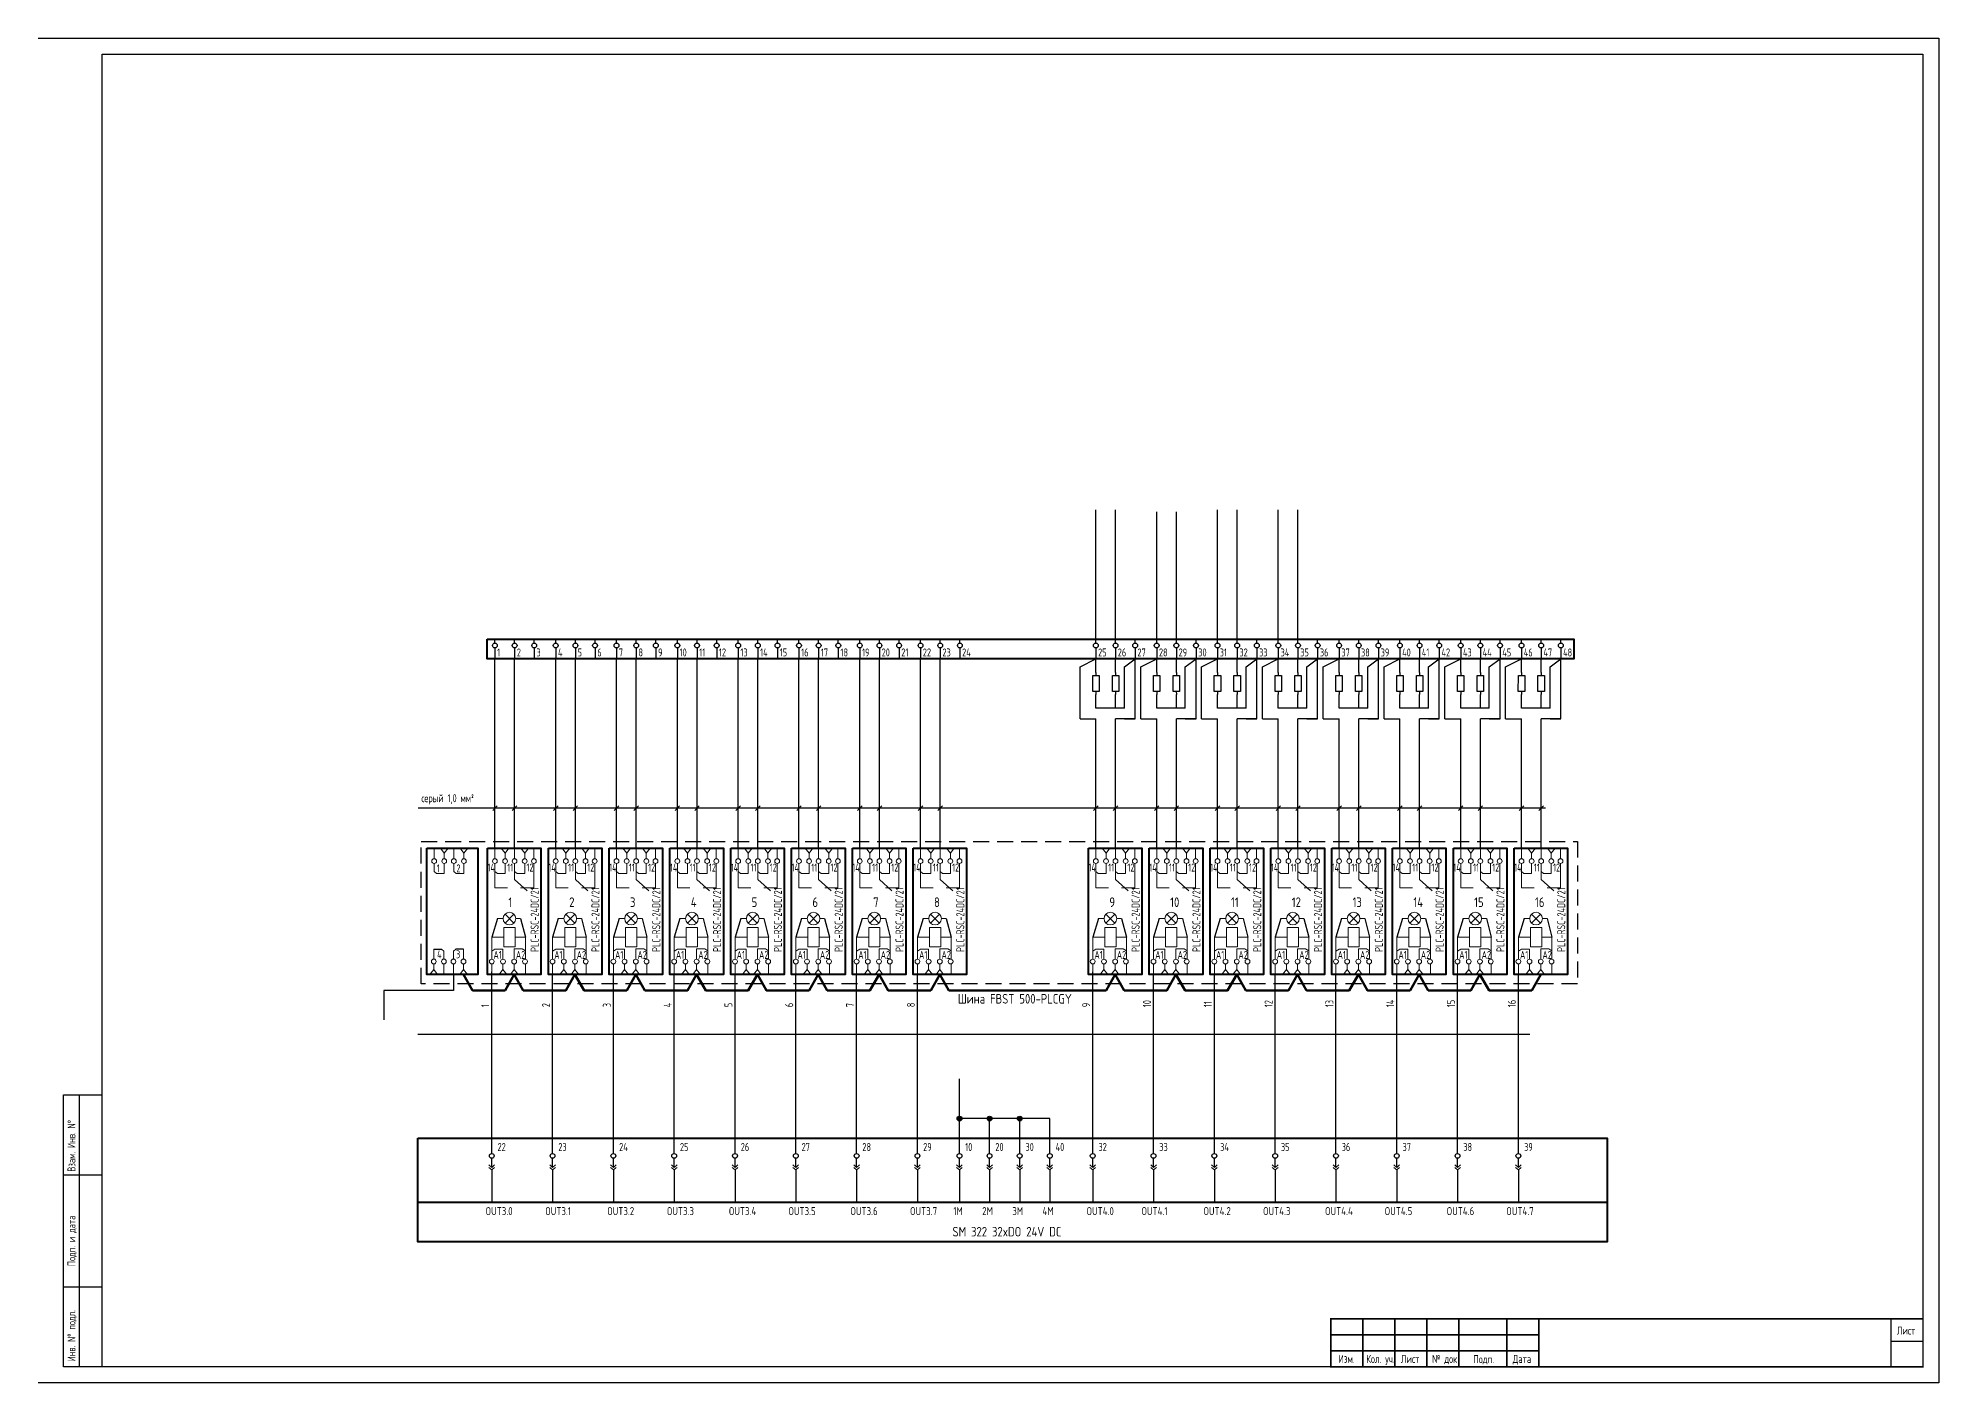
# Model space of a CAD drawing. Header units: millimetres. Extents: x 212 to 24076, y -7467 to -26.
# Drawn here: x 23482 to 24076, y -7467 to -7047 of the extents above; entities that cross this region are included whole.
import ezdxf
from ezdxf.enums import TextEntityAlignment as Align

# ---------------------------------------------------------------- set-up
doc = ezdxf.new("R2010")
doc.units = ezdxf.units.MM
for name, pattern in [('DASHED2', [0.375, 0.25, -0.125]), ('K5LT32768', [0]), ('K5LT_THIN', [0])]:
    doc.linetypes.add(name, pattern=pattern)
for name, color, linetype in [('КИА_МАРКИРОВКА', 2, 'Continuous'), ('КИА_НАКЛЕЙКИ', 1, 'Continuous'), ('ФОРМАТ', 7, 'Continuous')]:
    doc.layers.add(name, color=color, linetype=linetype)
doc.styles.add('GOST-A 3-1', font='', dxfattribs={"height": 3})
doc.styles.add('GOSTA-2.5-1', font='', dxfattribs={"width": 0.9, "height": 2.5})
doc.styles.add('ROMAND0-100', font='romand.shx')
doc.styles.add('ROMANS0-60', font='romans.shx', dxfattribs={"width": 0.6})
doc.styles.add('ROMANS0-70', font='romans.shx', dxfattribs={"width": 0.7})
doc.styles.get('GOST-A 3-1').set_extended_font_data('GOST type A')
doc.styles.get('GOSTA-2.5-1').set_extended_font_data('GOST Type AU')

# ---------------------------------------------------------------- blocks, each defined once
blk = doc.blocks.new('A$C2BDD7220')
at = {"color": 0}
for p, q in [((0.23, 0.02), (0.23, 39.45)), ((3.33, 17.46), (1.55, 11.69)), ((10.56, 17.46), (12.05, 11.69))]:
    blk.add_line(p, q, dxfattribs=at)
at = {"linetype": 'K5LT_THIN', "lineweight": 18}
for p, q in [((2.53, 36.17), (2.53, 39.45)), ((5.7, 37.88), (4.5, 39.45)), ((5.7, 37.88), (6.89, 39.45)), ((5.7, 36.17), (5.7, 37.88)), ((8.67, 36.17), (8.67, 39.45)), ((11.84, 37.88), (10.64, 39.45)), ((11.84, 37.88), (13.03, 39.45)), ((11.84, 36.17), (11.84, 37.88)), ((14.71, 36.17), (14.71, 39.45)), ((2.53, 34.67), (2.53, 27.11)), ((3.29, 31.53), (2.53, 32.16)), ((5.7, 31.53), (3.29, 31.53)), ((5.7, 34.67), (5.7, 31.53)), ((8.67, 34.67), (8.67, 29.67)), ((9.43, 31.53), (8.67, 32.16)), ((11.84, 31.53), (9.43, 31.53)), ((11.84, 34.67), (11.84, 31.53)), ((14.71, 27.11), (14.71, 34.67)), ((6.45, 27.11), (2.53, 27.11)), ((8.67, 29.67), (12.59, 26.09)), ((14.71, 27.11), (10.57, 27.11)), ((8.83, 14.69), (5.33, 14.69)), ((5.33, 14.69), (5.33, 8.69)), ((8.83, 8.69), (8.83, 14.69)), ((5.33, 11.69), (1.55, 11.69)), ((1.55, 4.8), (1.55, 11.69)), ((2.53, 7.93), (1.55, 7.34)), ((5.05, 7.93), (2.53, 7.93)), ((5.05, 4.79), (5.05, 7.93)), ((5.33, 8.69), (8.83, 8.69)), ((8.55, 4.8), (8.55, 7.98)), ((8.55, 7.98), (11.07, 7.98)), ((8.83, 11.69), (12.05, 11.69)), ((11.07, 7.98), (12.05, 7.38)), ((12.05, 4.8), (12.05, 11.69)), ((1.55, 3.3), (1.55, 0.02)), ((5.05, 1.58), (3.86, 0)), ((5.05, 3.29), (5.05, 1.58)), ((5.05, 1.58), (6.25, 0)), ((8.55, 1.59), (7.36, 0.02)), ((8.55, 3.3), (8.55, 1.59)), ((8.55, 1.59), (9.75, 0.02)), ((12.05, 3.3), (12.05, 0.02))]:
    blk.add_line(p, q, dxfattribs=at)
at = {"color": 0, "lineweight": 20}
for p, q in [((8.48, 16.06), (5.68, 18.86)), ((5.68, 16.06), (8.48, 18.86)), ((5.1, 17.46), (3.33, 17.46)), ((9.06, 17.46), (10.56, 17.46))]:
    blk.add_line(p, q, dxfattribs=at)
at = {"lineweight": 40}
blk.add_lwpolyline([(0.23, 39.45), (16.92, 39.45), (16.92, 0.02), (0.23, 0.02)], close=True, dxfattribs=at)
at = {"color": 0, "lineweight": 20}
blk.add_circle((7.08, 17.46), 1.98, dxfattribs=at)
at = {"linetype": 'K5LT32768', "lineweight": 18}
for centre, start, end in [((2.53, 35.42), 0, 180), ((5.7, 35.42), 0, 180), ((8.67, 35.42), 0, 180), ((11.84, 35.42), 0, 180), ((14.71, 35.42), 0, 180), ((2.53, 35.42), 180, 0), ((5.7, 35.42), 180, 0), ((8.67, 35.42), 180, 0), ((11.84, 35.42), 180, 0), ((14.71, 35.42), 180, 0), ((1.55, 4.05), 0, 180), ((1.55, 4.05), 180, 0), ((5.05, 4.04), 0, 180), ((5.05, 4.04), 180, 0), ((8.55, 4.05), 0, 180), ((8.55, 4.05), 180, 0), ((11.92, 4.05), 0, 180), ((11.92, 4.05), 180, 0)]:
    blk.add_arc(centre, 0.75, start, end, dxfattribs=at)
at = {"style": 'GOSTA-2.5-1', "width": 0.8}
for s, p in [('14', (0.22, 32.15)), ('11', (6.39, 32.15)), ('12', (12.39, 32.15)), ('A1', (2.07, 4.88)), ('A2', (9.07, 4.88))]:
    blk.add_text(s, height=2.5, dxfattribs=at).set_placement(p)
blk.add_text('PLC-RSC-24DC/21', height=2.5, rotation=90, dxfattribs=at).set_placement((16.2, 7.07))
blk = doc.blocks.new('A$C69954832')
at = {"linetype": 'K5LT_THIN', "lineweight": 18}
for p, q in [((2.31, 36.15), (2.31, 39.44)), ((5.47, 37.86), (4.28, 39.44)), ((5.47, 37.86), (6.67, 39.44)), ((5.47, 36.15), (5.47, 37.86)), ((8.45, 36.15), (8.45, 39.44)), ((11.61, 37.86), (10.42, 39.44)), ((11.61, 37.86), (12.81, 39.44)), ((11.61, 36.15), (11.61, 37.86)), ((2.31, 34.65), (2.31, 32.15)), ((3.06, 31.51), (2.31, 32.15)), ((5.47, 31.51), (3.06, 31.51)), ((5.47, 34.65), (5.47, 31.51)), ((8.45, 34.65), (8.45, 32.15)), ((9.2, 31.51), (8.45, 32.15)), ((11.61, 31.51), (9.2, 31.51)), ((11.61, 34.65), (11.61, 31.51)), ((2.19, 4.79), (2.19, 7.93)), ((4.6, 7.93), (5.35, 7.29)), ((5.35, 4.79), (5.35, 7.29)), ((9.08, 7.93), (8.33, 7.29)), ((8.33, 4.79), (8.33, 7.29)), ((11.49, 4.79), (11.49, 7.93)), ((2.19, 1.58), (0.99, 0)), ((2.19, 3.29), (2.19, 1.58)), ((2.19, 1.58), (3.38, 0)), ((5.35, 3.29), (5.35, 0)), ((8.33, 3.29), (8.33, 0)), ((11.49, 1.58), (10.3, 0)), ((11.49, 3.29), (11.49, 1.58)), ((11.49, 1.58), (12.69, 0))]:
    blk.add_line(p, q, dxfattribs=at)
at = {"color": 0}
for p, q in [((2.19, 7.93), (4.6, 7.93)), ((11.49, 7.93), (9.08, 7.93))]:
    blk.add_line(p, q, dxfattribs=at)
at = {"lineweight": 40}
blk.add_lwpolyline([(0, 39.44), (16, 39.44), (16, 0), (0, 0)], close=True, dxfattribs=at)
at = {"linetype": 'K5LT32768', "lineweight": 18}
for centre, start, end in [((2.31, 35.4), 0, 180), ((5.47, 35.4), 0, 180), ((8.45, 35.4), 0, 180), ((11.61, 35.4), 0, 180), ((2.31, 35.4), 180, 0), ((5.47, 35.4), 180, 0), ((8.45, 35.4), 180, 0), ((11.61, 35.4), 180, 0), ((2.19, 4.04), 0, 180), ((2.19, 4.04), 180, 0), ((5.35, 4.04), 0, 180), ((5.35, 4.04), 180, 0), ((8.33, 4.04), 0, 180), ((8.33, 4.04), 180, 0), ((11.49, 4.04), 0, 180), ((11.49, 4.04), 180, 0)]:
    blk.add_arc(centre, 0.75, start, end, dxfattribs=at)
at = {"style": 'GOSTA-2.5-1', "width": 0.8}
for s, p in [('1', (3.12, 31.89)), ('2', (9.26, 31.88)), ('4', (3.25, 5.05)), ('3', (9.14, 5.05))]:
    blk.add_text(s, height=2.5, dxfattribs=at).set_placement(p)
blk = doc.blocks.new('A$C34E54C29')
for p, q in [((0, -4.79), (0, 0)), ((19, -4.79), (19, 0)), ((38, -4.79), (38, 0)), ((57, -4.79), (57, 0)), ((133, -4.79), (133, 0)), ((146.14, -4.79), (146.14, 0)), ((155.55, -4.79), (155.55, 0)), ((164.96, -4.79), (164.96, 0)), ((174.37, -4.79), (174.37, 0)), ((187.78, -4.79), (187.78, 0)), ((225.78, -4.79), (225.78, 0)), ((244.78, -4.79), (244.78, 0)), ((263.78, -4.79), (263.78, 0)), ((282.78, -4.79), (282.78, 0)), ((301.78, -4.79), (301.78, 0)), ((320.78, -4.79), (320.78, 0)), ((76, -4.79), (76, 0)), ((95, -4.79), (95, 0)), ((114, -4.79), (114, 0)), ((206.78, -4.79), (206.78, 0)), ((0, -9.11), (0, -6.29)), ((0, -9.86), (0, -20.03)), ((19, -9.11), (19, -6.29)), ((19, -9.86), (19, -20.03)), ((38, -9.11), (38, -6.29)), ((38, -9.86), (38, -20.03)), ((57, -9.11), (57, -6.29)), ((57, -9.86), (57, -20.03)), ((76, -9.11), (76, -6.29)), ((76, -9.86), (76, -20.03)), ((95, -9.11), (95, -6.29)), ((95, -9.86), (95, -20.03)), ((114, -9.11), (114, -6.29)), ((114, -9.86), (114, -20.03)), ((133, -9.11), (133, -6.29)), ((133, -9.86), (133, -20.03)), ((146.14, -9.11), (146.14, -6.29)), ((146.14, -9.86), (146.14, -20.03)), ((155.55, -9.11), (155.55, -6.29)), ((155.55, -9.86), (155.55, -20.03)), ((164.96, -9.11), (164.96, -6.29)), ((164.96, -9.86), (164.96, -20.03)), ((174.37, -9.11), (174.37, -6.29)), ((174.37, -9.86), (174.37, -20.03)), ((187.78, -9.11), (187.78, -6.29)), ((187.78, -9.86), (187.78, -20.03)), ((206.78, -9.11), (206.78, -6.29)), ((206.78, -9.86), (206.78, -20.03)), ((225.78, -9.11), (225.78, -6.29)), ((225.78, -9.86), (225.78, -20.03)), ((244.78, -9.11), (244.78, -6.29)), ((244.78, -9.86), (244.78, -20.03)), ((263.78, -9.11), (263.78, -6.29)), ((263.78, -9.86), (263.78, -20.03)), ((282.78, -9.11), (282.78, -6.29)), ((282.78, -9.86), (282.78, -20.03)), ((301.78, -9.11), (301.78, -6.29)), ((301.78, -9.86), (301.78, -20.03)), ((320.78, -9.11), (320.78, -6.29)), ((320.78, -9.86), (320.78, -20.03))]:
    blk.add_line(p, q)
at = {"lineweight": 18}
for p, q in [((0, -9.11), (-0.89, -8.37)), ((0, -9.86), (-0.89, -9.11)), ((0, -9.11), (0.89, -8.37)), ((0, -9.86), (0.89, -9.11)), ((19, -9.11), (18.11, -8.37)), ((19, -9.86), (18.11, -9.11)), ((19, -9.11), (19.89, -8.37)), ((19, -9.86), (19.89, -9.11)), ((38, -9.11), (37.11, -8.37)), ((38, -9.86), (37.11, -9.11)), ((38, -9.11), (38.89, -8.37)), ((38, -9.86), (38.89, -9.11)), ((57, -9.11), (56.11, -8.37)), ((57, -9.86), (56.11, -9.11)), ((57, -9.11), (57.89, -8.37)), ((57, -9.86), (57.89, -9.11)), ((76, -9.11), (75.11, -8.37)), ((76, -9.86), (75.11, -9.11)), ((76, -9.11), (76.89, -8.37)), ((76, -9.86), (76.89, -9.11)), ((95, -9.11), (94.11, -8.37)), ((95, -9.86), (94.11, -9.11)), ((95, -9.11), (95.89, -8.37)), ((95, -9.86), (95.89, -9.11)), ((114, -9.11), (113.11, -8.37)), ((114, -9.86), (113.11, -9.11)), ((114, -9.11), (114.89, -8.37)), ((114, -9.86), (114.89, -9.11)), ((133, -9.11), (132.11, -8.37)), ((133, -9.86), (132.11, -9.11)), ((133, -9.11), (133.89, -8.37)), ((133, -9.86), (133.89, -9.11)), ((146.14, -9.11), (145.25, -8.37)), ((146.14, -9.86), (145.25, -9.11)), ((146.14, -9.11), (147.03, -8.37)), ((146.14, -9.86), (147.03, -9.11)), ((155.55, -9.11), (154.66, -8.37)), ((155.55, -9.86), (154.66, -9.11)), ((155.55, -9.11), (156.44, -8.37)), ((155.55, -9.86), (156.44, -9.11)), ((164.96, -9.11), (164.07, -8.37)), ((164.96, -9.86), (164.07, -9.11)), ((164.96, -9.11), (165.85, -8.37)), ((164.96, -9.86), (165.85, -9.11)), ((174.37, -9.11), (173.48, -8.37)), ((174.37, -9.86), (173.48, -9.11)), ((174.37, -9.11), (175.26, -8.37)), ((174.37, -9.86), (175.26, -9.11)), ((187.78, -9.11), (186.89, -8.37)), ((187.78, -9.86), (186.89, -9.11)), ((187.78, -9.11), (188.67, -8.37)), ((187.78, -9.86), (188.67, -9.11)), ((206.78, -9.11), (205.89, -8.37)), ((206.78, -9.86), (205.89, -9.11)), ((206.78, -9.11), (207.67, -8.37)), ((206.78, -9.86), (207.67, -9.11)), ((225.78, -9.11), (224.89, -8.37)), ((225.78, -9.86), (224.89, -9.11)), ((225.78, -9.11), (226.67, -8.37)), ((225.78, -9.86), (226.67, -9.11)), ((244.78, -9.11), (243.89, -8.37)), ((244.78, -9.86), (243.89, -9.11)), ((244.79, -9.11), (245.68, -8.37)), ((244.79, -9.86), (245.68, -9.11)), ((263.78, -9.11), (262.89, -8.37)), ((263.78, -9.86), (262.89, -9.11)), ((263.78, -9.11), (264.67, -8.37)), ((263.78, -9.86), (264.67, -9.11)), ((282.78, -9.11), (281.89, -8.37)), ((282.78, -9.86), (281.89, -9.11)), ((282.78, -9.11), (283.67, -8.37)), ((282.78, -9.86), (283.67, -9.11)), ((301.78, -9.11), (300.89, -8.37)), ((301.78, -9.86), (300.89, -9.11)), ((301.78, -9.11), (302.67, -8.37)), ((301.78, -9.86), (302.67, -9.11)), ((320.78, -9.11), (319.89, -8.37)), ((320.78, -9.86), (319.89, -9.11)), ((320.78, -9.11), (321.67, -8.37)), ((320.78, -9.86), (321.67, -9.11))]:
    blk.add_line(p, q, dxfattribs=at)
at = {"lineweight": 40}
blk.add_line((-23.13, -20.03), (348.54, -20.03), dxfattribs=at)
blk.add_lwpolyline([(-23.13, 0), (348.54, 0), (348.54, -32.34), (-23.13, -32.34)], close=True, dxfattribs=at)
for centre in [(0, -5.54), (19, -5.54), (38, -5.54), (57, -5.54), (76, -5.54), (95, -5.54), (114, -5.54), (133, -5.54), (146.14, -5.54), (155.55, -5.54), (164.96, -5.54), (174.37, -5.54), (187.78, -5.54), (206.78, -5.54), (225.78, -5.54), (244.78, -5.54), (263.78, -5.54), (282.78, -5.54), (301.78, -5.54), (320.78, -5.54)]:
    blk.add_circle(centre, 0.75)
at = {"style": 'GOSTA-2.5-1', "width": 0.9}
for s, p in [('22', (1.8, -4)), ('23', (20.8, -4)), ('24', (39.8, -4)), ('25', (58.8, -4)), ('26', (77.8, -4)), ('27', (96.8, -4)), ('28', (115.8, -4)), ('29', (134.8, -4)), ('10', (147.94, -4)), ('20', (157.35, -4)), ('30', (166.76, -4)), ('40', (176.18, -4)), ('32', (189.58, -4)), ('33', (208.58, -4)), ('34', (227.58, -4)), ('35', (246.58, -4)), ('36', (265.58, -4)), ('37', (284.58, -4)), ('38', (303.58, -4)), ('39', (322.58, -4))]:
    blk.add_text(s, height=2.5, dxfattribs=at).set_placement(p)
for s, height, style, p in [('OUT3.0', 2.5, 'GOSTA-2.5-1', (-1.94, -24.02)), ('OUT3.1', 2.5, 'GOSTA-2.5-1', (16.69, -24.02)), ('OUT3.2', 2.5, 'GOSTA-2.5-1', (36.06, -24.02)), ('OUT3.3', 2.5, 'GOSTA-2.5-1', (54.69, -24.02)), ('OUT3.4', 2.5, 'GOSTA-2.5-1', (74.06, -24.02)), ('OUT3.5', 2.5, 'GOSTA-2.5-1', (92.69, -24.02)), ('OUT3.6', 2.5, 'GOSTA-2.5-1', (112.06, -24.02)), ('OUT3.7', 2.5, 'GOSTA-2.5-1', (130.69, -24.02)), ('1M', 2.5, 'GOSTA-2.5-1', (144.2, -24.02)), ('2M', 2.5, 'GOSTA-2.5-1', (153.24, -24.02)), ('3M', 2.5, 'GOSTA-2.5-1', (162.65, -24.02)), ('4M', 2.5, 'GOSTA-2.5-1', (172.07, -24.02)), ('OUT4.0', 2.5, 'GOSTA-2.5-1', (185.84, -24.02)), ('OUT4.1', 2.5, 'GOSTA-2.5-1', (203, -24.02)), ('OUT4.2', 2.5, 'GOSTA-2.5-1', (222.37, -24.02)), ('OUT4.3', 2.5, 'GOSTA-2.5-1', (241, -24.02)), ('OUT4.4', 2.5, 'GOSTA-2.5-1', (260.37, -24.02)), ('OUT4.5', 2.5, 'GOSTA-2.5-1', (279, -24.02)), ('OUT4.6', 2.5, 'GOSTA-2.5-1', (298.37, -24.02)), ('OUT4.7', 2.5, 'GOSTA-2.5-1', (317, -24.02)), ('SM 322 32xDO 24V DC', 3, 'GOST-A 3-1', (143.96, -30.7))]:
    blk.add_text(s, height=height, dxfattribs=dict(style=style)).set_placement(p)
blk = doc.blocks.new('A$C2EC3666A')
h = blk.add_hatch(color=7)
h.dxf.hatch_style = 1
edge = h.paths.add_edge_path()
edge.add_arc((0, 0), 0.75, 0, 360)
at = {"color": 0}
blk.add_circle((0, 0), 0.75, dxfattribs=at)
blk = doc.blocks.new('NonGasDO')
for p, q in [((0, 0), (594, 0)), ((594, 0), (594, -420)), ((594, 0), (594, -420)), ((20, -5), (589, -5)), ((20, -415), (20, -5)), ((589, -5), (589, -415)), ((594, 0), (594, -420)), ((594, 0), (594, -420)), ((594, 0), (594, -420)), ((594, 0), (594, -420)), ((594, 0), (594, -420)), ((594, 0), (594, -420)), ((594, 0), (594, -420)), ((594, 0), (594, -420)), ((8, -415), (8, -330)), ((8, -330), (20, -330)), ((13, -415), (13, -330)), ((8, -355), (20, -355)), ((8, -390), (20, -390)), ((13, -390), (20, -390)), ((20, -415), (8, -415)), ((589, -415), (20, -415)), ((594, -420), (0, -420))]:
    blk.add_line(p, q)
at = {"color": 252}
for p, q in [((330.55, -187.71), (330.55, -147.3)), ((336.7, -187.71), (336.7, -147.3)), ((349.55, -188.34), (349.55, -147.92)), ((355.7, -188.34), (355.7, -147.92)), ((368.55, -187.71), (368.55, -147.3)), ((374.7, -187.71), (374.7, -147.3)), ((387.55, -187.71), (387.55, -147.3)), ((393.7, -187.71), (393.7, -147.3)), ((142.77, -253), (142.77, -193.88)), ((148.92, -253), (148.92, -193.88)), ((161.77, -253), (161.77, -193.88)), ((167.92, -253), (167.92, -193.88)), ((180.77, -253), (180.77, -193.88)), ((186.92, -253), (186.92, -193.88)), ((199.77, -253), (199.77, -193.88)), ((205.92, -253), (205.92, -193.88)), ((218.77, -253), (218.77, -193.88)), ((224.92, -253), (224.92, -193.88)), ((237.77, -253), (237.77, -193.88)), ((243.92, -253), (243.92, -193.88)), ((256.77, -253), (256.77, -193.88)), ((262.92, -253), (262.92, -193.88)), ((275.77, -253), (275.77, -193.88)), ((281.92, -253), (281.92, -193.88)), ((325.6, -196.39), (330.55, -193.88)), ((330.55, -198.09), (330.55, -193.88)), ((336.7, -198.09), (336.7, -193.88)), ((339.48, -196.39), (342.84, -193.88)), ((342.84, -212.58), (342.84, -193.88)), ((344.6, -196.39), (349.55, -193.88)), ((349.55, -198.09), (349.55, -193.88)), ((355.7, -198.09), (355.7, -193.88)), ((358.48, -196.39), (361.84, -193.88)), ((361.84, -212.58), (361.84, -193.88)), ((363.6, -196.39), (368.55, -193.88)), ((368.55, -198.09), (368.55, -193.88)), ((374.7, -198.09), (374.7, -193.88)), ((377.48, -196.39), (380.84, -193.88)), ((380.84, -212.58), (380.84, -193.88)), ((382.6, -196.39), (387.55, -193.88)), ((387.55, -198.09), (387.55, -193.88)), ((393.7, -198.09), (393.7, -193.88)), ((396.48, -196.39), (399.84, -193.88)), ((399.84, -212.58), (399.84, -193.88)), ((401.6, -196.39), (406.55, -193.88)), ((406.55, -198.09), (406.55, -193.88)), ((412.7, -198.09), (412.7, -193.88)), ((415.48, -196.39), (418.84, -193.88)), ((418.84, -212.58), (418.84, -193.88)), ((420.6, -196.39), (425.55, -193.88)), ((425.55, -198.09), (425.55, -193.88)), ((431.7, -198.09), (431.7, -193.88)), ((434.48, -196.39), (437.84, -193.88)), ((437.84, -212.58), (437.84, -193.88)), ((439.6, -196.39), (444.55, -193.88)), ((444.55, -198.09), (444.55, -193.88)), ((450.7, -198.09), (450.7, -193.88)), ((453.48, -196.39), (456.84, -193.88)), ((456.84, -212.58), (456.84, -193.88)), ((458.6, -196.39), (463.55, -193.88)), ((463.55, -198.09), (463.55, -193.88)), ((469.7, -198.09), (469.7, -193.88)), ((472.48, -196.39), (475.84, -193.88)), ((475.84, -212.58), (475.84, -193.88)), ((325.6, -212.58), (325.6, -196.39)), ((339.48, -209.22), (339.48, -196.39)), ((344.6, -212.58), (344.6, -196.39)), ((358.48, -209.22), (358.48, -196.39)), ((363.6, -212.58), (363.6, -196.39)), ((377.48, -209.22), (377.48, -196.39)), ((382.6, -212.58), (382.6, -196.39)), ((396.48, -209.22), (396.48, -196.39)), ((401.6, -212.58), (401.6, -196.39)), ((415.48, -209.22), (415.48, -196.39)), ((420.6, -212.58), (420.6, -196.39)), ((434.48, -209.22), (434.48, -196.39)), ((439.6, -212.58), (439.6, -196.39)), ((453.48, -209.22), (453.48, -196.39)), ((458.6, -212.58), (458.6, -196.39)), ((472.48, -209.22), (472.48, -196.39)), ((330.55, -209.22), (330.55, -205.02)), ((336.7, -209.22), (336.7, -205.02)), ((349.55, -209.22), (349.55, -205.02)), ((355.7, -209.22), (355.7, -205.02)), ((368.55, -209.22), (368.55, -205.02)), ((374.7, -209.22), (374.7, -205.02)), ((387.55, -209.22), (387.55, -205.02)), ((393.7, -209.22), (393.7, -205.02)), ((406.55, -209.22), (406.55, -205.02)), ((412.7, -209.22), (412.7, -205.02)), ((425.55, -209.22), (425.55, -205.02)), ((431.7, -209.22), (431.7, -205.02)), ((444.55, -209.22), (444.55, -205.02)), ((450.7, -209.22), (450.7, -205.02)), ((463.55, -209.22), (463.55, -205.02)), ((469.7, -209.22), (469.7, -205.02)), ((325.6, -212.58), (330.55, -212.58)), ((339.48, -209.22), (330.55, -209.22)), ((330.55, -253), (330.55, -212.58)), ((336.7, -253), (336.7, -212.58)), ((342.84, -212.58), (336.7, -212.58)), ((339.48, -212.58), (342.84, -212.58)), ((344.6, -212.58), (349.55, -212.58)), ((358.48, -209.22), (349.55, -209.22)), ((349.55, -253), (349.55, -212.58)), ((355.7, -253), (355.7, -212.58)), ((361.84, -212.58), (355.7, -212.58)), ((358.48, -212.58), (361.84, -212.58)), ((363.6, -212.58), (368.55, -212.58)), ((377.48, -209.22), (368.55, -209.22)), ((368.55, -253), (368.55, -212.58)), ((374.7, -253), (374.7, -212.58)), ((380.84, -212.58), (374.7, -212.58)), ((377.48, -212.58), (380.84, -212.58)), ((382.6, -212.58), (387.55, -212.58)), ((396.48, -209.22), (387.55, -209.22)), ((387.55, -253), (387.55, -212.58)), ((393.7, -253), (393.7, -212.58)), ((399.84, -212.58), (393.7, -212.58)), ((396.48, -212.58), (399.84, -212.58)), ((401.6, -212.58), (406.55, -212.58)), ((415.48, -209.22), (406.55, -209.22)), ((406.55, -253), (406.55, -212.58)), ((412.7, -253), (412.7, -212.58)), ((418.84, -212.58), (412.7, -212.58)), ((415.48, -212.58), (418.84, -212.58)), ((420.6, -212.58), (425.55, -212.58)), ((434.48, -209.22), (425.55, -209.22)), ((425.55, -253), (425.55, -212.58)), ((431.7, -253), (431.7, -212.58)), ((437.84, -212.58), (431.7, -212.58)), ((434.48, -212.58), (437.84, -212.58)), ((439.6, -212.58), (444.55, -212.58)), ((453.48, -209.22), (444.55, -209.22)), ((444.55, -253), (444.55, -212.58)), ((450.7, -253), (450.7, -212.58)), ((456.84, -212.58), (450.7, -212.58)), ((453.48, -212.58), (456.84, -212.58)), ((458.6, -212.58), (463.55, -212.58)), ((472.48, -209.22), (463.55, -209.22)), ((463.55, -253), (463.55, -212.58)), ((469.7, -253), (469.7, -212.58)), ((475.84, -212.58), (469.7, -212.58)), ((472.48, -212.58), (475.84, -212.58))]:
    blk.add_line(p, q, dxfattribs=at)
at = {"color": 0}
for p, q in [((142.77, -188.96), (142.77, -187.71)), ((148.92, -188.96), (148.92, -187.71)), ((155.06, -188.96), (155.06, -187.71)), ((161.77, -188.96), (161.77, -187.71)), ((167.92, -188.96), (167.92, -187.71)), ((174.06, -188.96), (174.06, -187.71)), ((180.77, -188.96), (180.77, -187.71)), ((186.92, -188.96), (186.92, -187.71)), ((193.06, -188.96), (193.06, -187.71)), ((199.77, -188.96), (199.77, -187.71)), ((205.92, -188.96), (205.92, -187.71)), ((212.06, -188.96), (212.06, -187.71)), ((218.77, -188.96), (218.77, -187.71)), ((224.92, -188.96), (224.92, -187.71)), ((231.06, -188.96), (231.06, -187.71)), ((237.77, -188.96), (237.77, -187.71)), ((243.92, -188.96), (243.92, -187.71)), ((250.06, -188.96), (250.06, -187.71)), ((256.77, -188.96), (256.77, -187.71)), ((262.92, -188.96), (262.92, -187.71)), ((269.06, -188.96), (269.06, -187.71)), ((275.77, -188.96), (275.77, -187.71)), ((281.92, -188.96), (281.92, -187.71)), ((288.06, -188.96), (288.06, -187.71)), ((330.55, -188.96), (330.55, -187.71)), ((336.7, -188.96), (336.7, -187.71)), ((342.84, -188.96), (342.84, -187.71)), ((349.55, -188.96), (349.55, -187.71)), ((355.7, -188.96), (355.7, -187.71)), ((361.84, -188.96), (361.84, -187.71)), ((368.55, -188.96), (368.55, -187.71)), ((374.7, -188.96), (374.7, -187.71)), ((380.84, -188.96), (380.84, -187.71)), ((387.55, -188.96), (387.55, -187.71)), ((393.7, -188.96), (393.7, -187.71)), ((399.84, -188.96), (399.84, -187.71)), ((406.55, -188.96), (406.55, -187.71)), ((412.7, -188.96), (412.7, -187.71)), ((418.84, -188.96), (418.84, -187.71)), ((425.55, -188.96), (425.55, -187.71)), ((431.7, -188.96), (431.7, -187.71)), ((437.84, -188.96), (437.84, -187.71)), ((444.55, -188.96), (444.55, -187.71)), ((450.7, -188.96), (450.7, -187.71)), ((456.84, -188.96), (456.84, -187.71)), ((463.55, -188.96), (463.55, -187.71)), ((469.7, -188.96), (469.7, -187.71)), ((475.84, -188.96), (475.84, -187.71)), ((142.77, -190.46), (142.77, -193.88)), ((148.92, -190.46), (148.92, -193.88)), ((155.06, -190.46), (155.06, -193.88)), ((161.77, -190.46), (161.77, -193.88)), ((167.92, -190.46), (167.92, -193.88)), ((174.06, -190.46), (174.06, -193.88)), ((180.77, -190.46), (180.77, -193.88)), ((186.92, -190.46), (186.92, -193.88)), ((193.06, -190.46), (193.06, -193.88)), ((199.77, -190.46), (199.77, -193.88)), ((205.92, -190.46), (205.92, -193.88)), ((212.06, -190.46), (212.06, -193.88)), ((218.77, -190.46), (218.77, -193.88)), ((224.92, -190.46), (224.92, -193.88)), ((231.06, -190.46), (231.06, -193.88)), ((237.77, -190.46), (237.77, -193.88)), ((243.92, -190.46), (243.92, -193.88)), ((250.06, -190.46), (250.06, -193.88)), ((256.77, -190.46), (256.77, -193.88)), ((262.92, -190.46), (262.92, -193.88)), ((269.06, -190.46), (269.06, -193.88)), ((275.77, -190.46), (275.77, -193.88)), ((281.92, -190.46), (281.92, -193.88)), ((288.06, -190.46), (288.06, -193.88)), ((330.55, -190.46), (330.55, -193.88)), ((336.7, -190.46), (336.7, -193.88)), ((342.84, -190.46), (342.84, -193.88)), ((349.55, -190.46), (349.55, -193.88)), ((355.7, -190.46), (355.7, -193.88)), ((361.84, -190.46), (361.84, -193.88)), ((368.55, -190.46), (368.55, -193.88)), ((374.7, -190.46), (374.7, -193.88)), ((380.84, -190.46), (380.84, -193.88)), ((387.55, -190.46), (387.55, -193.88)), ((393.7, -190.46), (393.7, -193.88)), ((399.84, -190.46), (399.84, -193.88)), ((406.55, -190.46), (406.55, -193.88)), ((412.7, -190.46), (412.7, -193.88)), ((418.84, -190.46), (418.84, -193.88)), ((425.55, -190.46), (425.55, -193.88)), ((431.7, -190.46), (431.7, -193.88)), ((437.84, -190.46), (437.84, -193.88)), ((444.55, -190.46), (444.55, -193.88)), ((450.7, -190.46), (450.7, -193.88)), ((456.84, -190.46), (456.84, -193.88)), ((463.55, -190.46), (463.55, -193.88)), ((469.7, -190.46), (469.7, -193.88)), ((475.84, -190.46), (475.84, -193.88)), ((329.55, -204.05), (329.56, -199.05)), ((329.56, -199.05), (331.56, -199.05)), ((330.55, -198.09), (330.56, -199.05)), ((331.56, -199.05), (331.55, -204.05)), ((335.7, -199.05), (337.7, -199.05)), ((335.7, -204.05), (335.7, -199.05)), ((336.7, -198.09), (336.7, -199.05)), ((337.7, -199.05), (337.7, -204.05)), ((348.55, -204.05), (348.56, -199.05)), ((348.56, -199.05), (350.56, -199.05)), ((349.55, -198.09), (349.56, -199.05)), ((350.56, -199.05), (350.55, -204.05)), ((354.7, -199.05), (356.7, -199.05)), ((354.7, -204.05), (354.7, -199.05)), ((355.7, -198.09), (355.7, -199.05)), ((356.7, -199.05), (356.7, -204.05)), ((367.55, -204.05), (367.56, -199.05)), ((367.56, -199.05), (369.56, -199.05)), ((368.55, -198.09), (368.56, -199.05)), ((369.56, -199.05), (369.55, -204.05)), ((373.7, -199.05), (375.7, -199.05)), ((373.7, -204.05), (373.7, -199.05)), ((374.7, -198.09), (374.7, -199.05)), ((375.7, -199.05), (375.7, -204.05)), ((386.55, -204.05), (386.56, -199.05)), ((386.56, -199.05), (388.56, -199.05)), ((387.55, -198.09), (387.56, -199.05)), ((388.56, -199.05), (388.55, -204.05)), ((392.7, -199.05), (394.7, -199.05)), ((392.7, -204.05), (392.7, -199.05)), ((393.7, -198.09), (393.7, -199.05)), ((394.7, -199.05), (394.7, -204.05)), ((405.55, -204.05), (405.56, -199.05)), ((405.56, -199.05), (407.56, -199.05)), ((406.55, -198.09), (406.56, -199.05)), ((407.56, -199.05), (407.55, -204.05)), ((411.7, -199.05), (413.7, -199.05)), ((411.7, -204.05), (411.7, -199.05)), ((412.7, -198.09), (412.7, -199.05)), ((413.7, -199.05), (413.7, -204.05)), ((424.55, -204.05), (424.56, -199.05)), ((424.56, -199.05), (426.56, -199.05)), ((425.55, -198.09), (425.56, -199.05)), ((426.56, -199.05), (426.55, -204.05)), ((430.7, -199.05), (432.7, -199.05)), ((430.7, -204.05), (430.7, -199.05)), ((431.7, -198.09), (431.7, -199.05)), ((432.7, -199.05), (432.7, -204.05)), ((443.55, -204.05), (443.56, -199.05)), ((443.56, -199.05), (445.56, -199.05)), ((444.55, -198.09), (444.56, -199.05)), ((445.56, -199.05), (445.55, -204.05)), ((449.7, -199.05), (451.7, -199.05)), ((449.7, -204.05), (449.7, -199.05)), ((450.7, -198.09), (450.7, -199.05)), ((451.7, -199.05), (451.7, -204.05)), ((462.55, -204.05), (462.56, -199.05)), ((462.56, -199.05), (464.56, -199.05)), ((463.55, -198.09), (463.56, -199.05)), ((464.56, -199.05), (464.55, -204.05)), ((468.7, -199.05), (470.7, -199.05)), ((468.7, -204.05), (468.7, -199.05)), ((469.7, -198.09), (469.7, -199.05)), ((470.7, -199.05), (470.7, -204.05)), ((331.55, -204.05), (329.55, -204.05)), ((330.55, -204.05), (330.55, -205.02)), ((337.7, -204.05), (335.7, -204.05)), ((336.69, -204.05), (336.7, -205.02)), ((350.55, -204.05), (348.55, -204.05)), ((349.55, -204.05), (349.55, -205.02)), ((356.7, -204.05), (354.7, -204.05)), ((355.69, -204.05), (355.7, -205.02)), ((369.55, -204.05), (367.55, -204.05)), ((368.55, -204.05), (368.55, -205.02)), ((375.7, -204.05), (373.7, -204.05)), ((374.69, -204.05), (374.7, -205.02)), ((388.55, -204.05), (386.55, -204.05)), ((387.55, -204.05), (387.55, -205.02)), ((394.7, -204.05), (392.7, -204.05)), ((393.69, -204.05), (393.7, -205.02)), ((407.55, -204.05), (405.55, -204.05)), ((406.55, -204.05), (406.55, -205.02)), ((413.7, -204.05), (411.7, -204.05)), ((412.69, -204.05), (412.7, -205.02)), ((426.55, -204.05), (424.55, -204.05)), ((425.55, -204.05), (425.55, -205.02)), ((432.7, -204.05), (430.7, -204.05)), ((431.69, -204.05), (431.7, -205.02)), ((445.55, -204.05), (443.55, -204.05)), ((444.55, -204.05), (444.55, -205.02)), ((451.7, -204.05), (449.7, -204.05)), ((450.69, -204.05), (450.7, -205.02)), ((464.55, -204.05), (462.55, -204.05)), ((463.55, -204.05), (463.55, -205.02)), ((470.7, -204.05), (468.7, -204.05)), ((469.69, -204.05), (469.7, -205.02)), ((471.08, -240.48), (118.74, -240.48)), ((142.07, -241.19), (143.48, -239.78)), ((148.21, -241.19), (149.62, -239.78)), ((161.07, -241.19), (162.48, -239.78)), ((167.21, -241.19), (168.62, -239.78)), ((180.07, -241.19), (181.48, -239.78)), ((186.21, -241.19), (187.62, -239.78)), ((199.07, -241.19), (200.48, -239.78)), ((205.21, -241.19), (206.62, -239.78)), ((218.07, -241.19), (219.48, -239.78)), ((224.21, -241.19), (225.62, -239.78)), ((237.07, -241.19), (238.48, -239.78)), ((243.21, -241.19), (244.62, -239.78)), ((256.07, -241.19), (257.48, -239.78)), ((262.21, -241.19), (263.62, -239.78)), ((275.07, -241.19), (276.48, -239.78)), ((281.21, -241.19), (282.62, -239.78)), ((329.85, -241.19), (331.26, -239.78)), ((335.99, -241.19), (337.4, -239.78)), ((348.85, -241.19), (350.26, -239.78)), ((354.99, -241.19), (356.4, -239.78)), ((367.85, -241.19), (369.26, -239.78)), ((373.99, -241.19), (375.4, -239.78)), ((386.85, -241.19), (388.26, -239.78)), ((392.99, -241.19), (394.4, -239.78)), ((405.85, -241.19), (407.26, -239.78)), ((411.99, -241.19), (413.4, -239.78)), ((424.85, -241.19), (426.26, -239.78)), ((430.99, -241.19), (432.4, -239.78)), ((443.85, -241.19), (445.26, -239.78)), ((449.99, -241.19), (451.4, -239.78)), ((462.85, -241.19), (464.26, -239.78)), ((468.99, -241.19), (470.4, -239.78)), ((141.79, -292.43), (141.79, -291.65)), ((141.79, -343.56), (141.79, -292.43)), ((160.79, -343.56), (160.79, -292.43)), ((179.79, -343.56), (179.79, -292.43)), ((198.79, -343.56), (198.79, -292.43)), ((217.79, -343.56), (217.79, -292.43)), ((236.79, -343.56), (236.79, -292.43)), ((255.79, -343.56), (255.79, -292.43)), ((274.79, -343.56), (274.79, -292.43)), ((329.58, -292.43), (329.58, -291.65)), ((329.58, -343.56), (329.58, -292.43)), ((348.58, -343.56), (348.58, -292.43)), ((367.58, -343.56), (367.58, -292.43)), ((386.58, -343.56), (386.58, -292.43)), ((405.58, -343.56), (405.58, -292.43)), ((424.58, -343.56), (424.58, -292.43)), ((443.58, -343.56), (443.58, -292.43)), ((462.58, -343.56), (462.58, -292.43)), ((118.67, -311.07), (466.14, -311.07))]:
    blk.add_line(p, q, dxfattribs=at)
at = {"color": 4}
for p, q in [((129.8, -292.43), (129.8, -297.43)), ((129.8, -297.43), (108.01, -297.43)), ((108.01, -297.43), (108.01, -306.64)), ((287.93, -343.56), (287.93, -325.05)), ((316.17, -337.45), (287.93, -337.45)), ((297.34, -343.56), (297.34, -337.45)), ((306.76, -343.56), (306.76, -337.45)), ((316.17, -343.56), (316.17, -337.45))]:
    blk.add_line(p, q, dxfattribs=at)
at = {"color": 0, "lineweight": 40}
blk.add_lwpolyline([(140.33, -187.71), (479.92, -187.71), (479.92, -193.88), (140.33, -193.88)], close=True, dxfattribs=at)
at = {"color": 0, "linetype": 'DASHED2', "ltscale": 20}
blk.add_lwpolyline([(119.74, -250.87), (481.09, -250.87), (481.09, -295.33), (119.74, -295.33)], close=True, dxfattribs=at)
at = {"color": 4, "lineweight": 50}
for points in [[(132.96, -292.43), (135.8, -297.43), (145.95, -297.43), (148.79, -292.43)], [(148.79, -292.43), (151.63, -297.43), (164.95, -297.43), (167.79, -292.43)], [(167.79, -292.43), (170.63, -297.43), (183.95, -297.43), (186.79, -292.43)], [(186.79, -292.43), (189.63, -297.43), (202.95, -297.43), (205.79, -292.43)], [(205.79, -292.43), (208.63, -297.43), (221.95, -297.43), (224.79, -292.43)], [(224.79, -292.43), (227.63, -297.43), (240.95, -297.43), (243.79, -292.43)], [(243.79, -292.43), (246.63, -297.43), (259.95, -297.43), (262.79, -292.43)], [(262.79, -292.43), (265.63, -297.43), (278.95, -297.43), (281.79, -292.43)], [(336.6, -292.43), (333.76, -297.43), (284.65, -297.43), (281.81, -292.43)], [(336.58, -292.43), (339.41, -297.43), (352.73, -297.43), (355.57, -292.43)], [(355.58, -292.43), (358.41, -297.43), (371.73, -297.43), (374.57, -292.43)], [(374.58, -292.43), (377.41, -297.43), (390.73, -297.43), (393.57, -292.43)], [(393.58, -292.43), (396.41, -297.43), (409.73, -297.43), (412.57, -292.43)], [(412.58, -292.43), (415.41, -297.43), (428.73, -297.43), (431.57, -292.43)], [(431.58, -292.43), (434.41, -297.43), (447.73, -297.43), (450.57, -292.43)], [(450.58, -292.43), (453.41, -297.43), (466.73, -297.43), (469.57, -292.43)]]:
    blk.add_lwpolyline(points, dxfattribs=at)
at = {"color": 0}
for centre in [(142.77, -189.71), (148.92, -189.71), (155.06, -189.71), (161.77, -189.71), (167.92, -189.71), (174.06, -189.71), (180.77, -189.71), (186.92, -189.71), (193.06, -189.71), (199.77, -189.71), (205.92, -189.71), (212.06, -189.71), (218.77, -189.71), (224.92, -189.71), (231.06, -189.71), (237.77, -189.71), (243.92, -189.71), (250.06, -189.71), (256.77, -189.71), (262.92, -189.71), (269.06, -189.71), (275.77, -189.71), (281.92, -189.71), (288.06, -189.71), (330.55, -189.71), (336.7, -189.71), (342.84, -189.71), (349.55, -189.71), (355.7, -189.71), (361.84, -189.71), (368.55, -189.71), (374.7, -189.71), (380.84, -189.71), (387.55, -189.71), (393.7, -189.71), (399.84, -189.71), (406.55, -189.71), (412.7, -189.71), (418.84, -189.71), (425.55, -189.71), (431.7, -189.71), (437.84, -189.71), (444.55, -189.71), (450.7, -189.71), (456.84, -189.71), (463.55, -189.71), (469.7, -189.71), (475.84, -189.71)]:
    blk.add_circle(centre, 0.75, dxfattribs=at)
at = {"layer": 'ФОРМАТ'}
blk.add_line((404, -400), (469, -400), dxfattribs=at)
at = {"layer": 'ФОРМАТ', "const_width": 0.5}
blk.add_lwpolyline([(404, -400), (404, -415), (589, -415), (589, -400)], close=True, dxfattribs=at)
for points in [[(414, -400), (414, -415)], [(424, -400), (424, -415)], [(434, -400), (434, -415)], [(444, -400), (444, -415)], [(459, -400), (459, -415)], [(469, -400), (469, -415)], [(579, -400), (579, -415)], [(404, -405), (469, -405)], [(404, -410), (469, -410)], [(579, -407), (589, -407)]]:
    blk.add_lwpolyline(points, dxfattribs=at)
at = {"color": 0}
for name, p in [('A$C69954832', (121.47, -292.43)), ('A$C2BDD7220', (140.24, -292.45)), ('A$C2BDD7220', (159.24, -292.45)), ('A$C2BDD7220', (178.24, -292.45)), ('A$C2BDD7220', (197.24, -292.45)), ('A$C2BDD7220', (216.24, -292.45)), ('A$C2BDD7220', (235.24, -292.45)), ('A$C2BDD7220', (254.24, -292.45)), ('A$C2BDD7220', (273.24, -292.45)), ('A$C2BDD7220', (328.02, -292.45)), ('A$C2BDD7220', (347.02, -292.45)), ('A$C2BDD7220', (366.02, -292.45)), ('A$C2BDD7220', (385.02, -292.45)), ('A$C2BDD7220', (404.02, -292.45)), ('A$C2BDD7220', (423.02, -292.45)), ('A$C2BDD7220', (442.02, -292.45)), ('A$C2BDD7220', (461.02, -292.45)), ('A$C2EC3666A', (287.93, -337.45)), ('A$C2EC3666A', (297.34, -337.45)), ('A$C2EC3666A', (306.76, -337.45)), ('A$C34E54C29', (141.79, -343.56))]:
    blk.add_blockref(name, p, dxfattribs=at)
at = {"style": 'GOSTA-2.5-1', "width": 0.9}
for s, p in [('1', (143.48, -193.12)), ('2', (149.62, -193.12)), ('3', (155.76, -193.12)), ('4', (162.48, -193.12)), ('5', (168.62, -193.12)), ('6', (174.76, -193.12)), ('7', (181.48, -193.12)), ('8', (187.62, -193.12)), ('9', (193.76, -193.12)), ('10', (200.48, -193.12)), ('11', (206.62, -193.12)), ('12', (212.76, -193.12)), ('13', (219.48, -193.12)), ('14', (225.62, -193.12)), ('15', (231.76, -193.12)), ('16', (238.48, -193.12)), ('17', (244.62, -193.12)), ('18', (250.76, -193.12)), ('19', (257.48, -193.12)), ('20', (263.62, -193.12)), ('21', (269.76, -193.12)), ('22', (276.48, -193.12)), ('23', (282.62, -193.12)), ('24', (288.76, -193.12)), ('25', (331.26, -193.12)), ('26', (337.4, -193.12)), ('27', (343.55, -193.12)), ('28', (350.26, -193.12)), ('29', (356.4, -193.12)), ('30', (362.55, -193.12)), ('31', (369.26, -193.12)), ('32', (375.4, -193.12)), ('33', (381.55, -193.12)), ('34', (388.26, -193.12)), ('35', (394.4, -193.12)), ('36', (400.55, -193.12)), ('37', (407.26, -193.12)), ('38', (413.4, -193.12)), ('39', (419.55, -193.12)), ('40', (426.26, -193.12)), ('41', (432.4, -193.12)), ('42', (438.55, -193.12)), ('43', (445.26, -193.12)), ('44', (451.4, -193.12)), ('45', (457.55, -193.12)), ('46', (464.26, -193.12)), ('47', (470.4, -193.12)), ('48', (476.55, -193.12)), ('серый 1,0 мм²', (119.81, -238.64))]:
    blk.add_text(s, height=2.5, dxfattribs=at).set_placement(p)
at = {"style": 'GOST-A 3-1'}
for s, p in [('1', (146.98, -271.37)), ('2', (165.98, -271.37)), ('3', (184.98, -271.37)), ('4', (203.98, -271.37)), ('5', (222.98, -271.37)), ('6', (241.98, -271.37)), ('7', (260.98, -271.37)), ('8', (279.98, -271.37)), ('9', (334.76, -271.37)), ('10', (353.76, -271.37)), ('11', (372.76, -271.37)), ('12', (391.76, -271.37)), ('13', (410.76, -271.37)), ('14', (429.76, -271.37)), ('15', (448.76, -271.37)), ('16', (467.76, -271.37)), ('Шина FBST 500-PLCGY', (287.41, -301.53))]:
    blk.add_text(s, height=3, dxfattribs=at).set_placement(p)
at = {"style": 'GOSTA-2.5-1', "width": 0.9}
for s, p in [('1', (140.99, -302.65)), ('2', (159.99, -302.65)), ('3', (178.99, -302.65)), ('4', (197.99, -302.65)), ('5', (216.99, -302.65)), ('6', (235.99, -302.65)), ('7', (254.99, -302.65)), ('8', (273.99, -302.65)), ('9', (328.77, -302.65)), ('10', (347.77, -302.65)), ('11', (366.77, -302.65)), ('12', (385.77, -302.65)), ('13', (404.77, -302.65)), ('14', (423.77, -302.65)), ('15', (442.77, -302.65)), ('16', (461.77, -302.65))]:
    blk.add_text(s, height=2.5, rotation=90, dxfattribs=at).set_placement(p)
at = {"style": 'ROMANS0-70', "width": 0.7}
for s, p in [('Взам. Инв. N%%d', (12.46, -354)), ('Подп. и дата', (12.46, -383.53)), ('Инв. N%%d подл.', (12.46, -413.3))]:
    blk.add_text(s, height=2.5, rotation=90, dxfattribs=at).set_placement(p, align=Align.BOTTOM_LEFT)
at = {"style": 'GOSTA-2.5-1', "width": 0.9}
for tag, p in [('GASLINK1+', (330.74, -146.53)), ('GASLINK1-', (336.7, -146.26)), ('GASLINK2+', (349.72, -145.9)), ('GASLINK2-', (355.68, -145.66)), ('GASLINK3+', (368.54, -145.83)), ('GASLINK3-', (374.71, -145.83)), ('GASLINK4+', (387.57, -145.83)), ('GASLINK4-', (393.66, -145.83))]:
    blk.add_attdef(tag, text='', height=2.5, rotation=90, dxfattribs=at).set_placement(p, align=Align.MIDDLE_LEFT)
for tag, p in [('DOWNLINK2-', (287.72, -302.2)), ('DOWNLINK1-', (108.15, -307.45))]:
    blk.add_attdef(tag, text='', height=2.5, rotation=90, dxfattribs=at).set_placement(p, align=Align.MIDDLE_RIGHT)
at = {"style": 'ROMANS0-70', "width": 0.7, "flags": 12}
for tag, p in [('ZINVN', (16.5, -342.5)), ('INVN', (16.5, -402.5))]:
    blk.add_attdef(tag, text='', height=3, rotation=90, dxfattribs=at).set_placement(p, align=Align.MIDDLE_CENTER)
at = {"style": 'GOST-A 3-1'}
blk.add_attdef('XP', text='', height=3, dxfattribs=at).set_placement((111.09, -354.59), align=Align.MIDDLE_RIGHT)
at = {"style": 'ROMAND0-100', "width": 0.85, "flags": 8}
blk.add_attdef('TITLE', text='', height=3.9, dxfattribs=at).set_placement((519.1, -406.75), align=Align.MIDDLE_CENTER)
at = {"layer": 'КИА_МАРКИРОВКА', "style": 'GOSTA-2.5-1', "width": 0.9}
for tag, p in [('GASCABLE1+', (330.01, -173.02)), ('GASCABLE1-', (336.06, -172.9)), ('GASCABLE2+', (348.89, -172.97)), ('GASCABLE2-', (354.9, -172.97)), ('GASCABLE3+', (367.91, -173.93)), ('GASCABLE3-', (373.96, -173.93)), ('GASCABLE4+', (386.85, -173.93)), ('GASCABLE4-', (392.84, -173.93)), ('CABLE4', (160.35, -228.06)), ('CABLE10', (198.31, -228.06)), ('CABLE11', (204.48, -228.06)), ('CABLE13', (217.4, -228.06)), ('CABLE14', (223.49, -228.06)), ('CABLE16', (236.31, -228.06)), ('CABLE17', (242.47, -228.06)), ('CABLE19', (255.29, -228.06)), ('CABLE20', (261.45, -228.06)), ('CABLE22', (274.31, -228.06)), ('CABLE23', (280.48, -228.06)), ('CABLE25', (329.14, -228.06)), ('CABLE27', (335.23, -228.06)), ('CABLE28', (348.19, -228.06)), ('CABLE30', (354.21, -228.06)), ('CABLE31', (367.17, -228.06)), ('CABLE33', (373.23, -228.06)), ('CABLE34', (386.19, -228.06)), ('CABLE36', (392.28, -228.06)), ('CABLE37', (405.1, -228.06)), ('CABLE39', (411.26, -228.06)), ('CABLE40', (424.14, -228.06)), ('CABLE42', (430.26, -228.06)), ('CABLE43', (443.13, -228.06)), ('CABLE45', (449.25, -228.06)), ('CABLE46', (462.05, -228.06)), ('CABLE48', (468.35, -228.06)), ('CABLE1', (141.3, -228.06)), ('CABLE2', (147.33, -228.06)), ('CABLE5', (166.52, -228.06)), ('CABLE7', (179.4, -228.06)), ('CABLE8', (185.5, -228.06)), ('DOWNCABLE2-', (287.32, -331.23))]:
    blk.add_attdef(tag, p, '', height=2.5, rotation=90, dxfattribs=at)
blk.add_attdef('DOWNCABLE1-', (116.55, -296.76), '', height=2.5, dxfattribs=at)
at = {"layer": 'КИА_МАРКИРОВКА', "style": 'GOST-A 3-1'}
blk.add_attdef('WA', (126.41, -310.17), '', height=3, dxfattribs=at)
at = {"layer": 'КИА_НАКЛЕЙКИ', "style": 'GOST-A 3-1'}
for tag, p in [('XT', (127.58, -191.22)), ('XR', (98.44, -274.17)), ('G', (123.58, -273.7))]:
    blk.add_attdef(tag, p, '', height=3, dxfattribs=at)
for tag, p in [('2R10', (411.35, -208.04)), ('2R12', (430.32, -208.04)), ('2R13', (443.26, -208.04)), ('2R14', (449.45, -208.04)), ('2R15', (462.16, -208.04)), ('2R16', (468.36, -208.04)), ('2R1', (329.17, -208.04)), ('2R2', (335.36, -208.04)), ('2R3', (348.21, -208.04)), ('2R4', (354.31, -208.04)), ('2R5', (367.15, -208.04)), ('2R6', (373.34, -208.04)), ('2R7', (386.21, -208.04)), ('2R8', (392.31, -208.04)), ('2R9', (405.25, -208.04)), ('2R11', (424.22, -208.04))]:
    blk.add_attdef(tag, p, '', height=3, rotation=90, dxfattribs=at)
blk.add_attdef('4A', text='', height=3, dxfattribs=at).set_placement((111.44, -370.23), align=Align.MIDDLE_RIGHT)
at = {"layer": 'ФОРМАТ', "style": 'GOSTA-2.5-1', "width": 0.95}
for s, p in [('Лист', (580.83, -405.64)), ('Изм.', (406.37, -414.5)), ('Кол. уч.', (415.04, -414.5)), ('Лист', (425.87, -414.5)), ('№ док.', (435.62, -414.5)), ('Подп.', (448.5, -414.56)), ('Дата', (460.83, -414.5))]:
    blk.add_text(s, height=2.5, dxfattribs=at).set_placement(p, align=Align.BOTTOM_LEFT)
at = {"layer": 'ФОРМАТ', "flags": 8}
for tag, style, width, p in [('R2', 'ROMANS0-70', 0.7, (404.6, -405)), ('QTY2', 'ROMANS0-70', 0.65, (414.72, -404.71)), ('SH2', 'ROMANS0-70', 0.7, (424.7, -405)), ('ND2', 'ROMANS0-60', 0.6, (434.66, -405)), ('SIGN2', 'ROMANS0-70', 0.7, (444.7, -405)), ('DATE2', 'ROMANS0-70', 0.43, (459.6, -405)), ('R1', 'ROMANS0-70', 0.7, (404.6, -410)), ('QTY1', 'ROMANS0-70', 0.65, (414.72, -409.71)), ('SH1', 'ROMANS0-70', 0.7, (424.7, -410)), ('ND1', 'ROMANS0-60', 0.6, (434.66, -410)), ('SIGN1', 'ROMANS0-70', 0.7, (444.7, -410)), ('DATE1', 'ROMANS0-70', 0.43, (459.6, -410))]:
    blk.add_attdef(tag, text='', height=3, dxfattribs=dict(at, style=style, width=width)).set_placement(p, align=Align.BOTTOM_LEFT)
at = {"layer": 'ФОРМАТ', "style": 'ROMANS0-70', "width": 0.7, "flags": 8}
blk.add_attdef('SH', text='', height=3, dxfattribs=at).set_placement((583.84, -411.25), align=Align.MIDDLE_CENTER)

msp = doc.modelspace()

# ---------------------------------------------------------------- block references
msp.add_blockref('NonGasDO', (23482, -7047.07))

doc.saveas('drawing.dxf')
